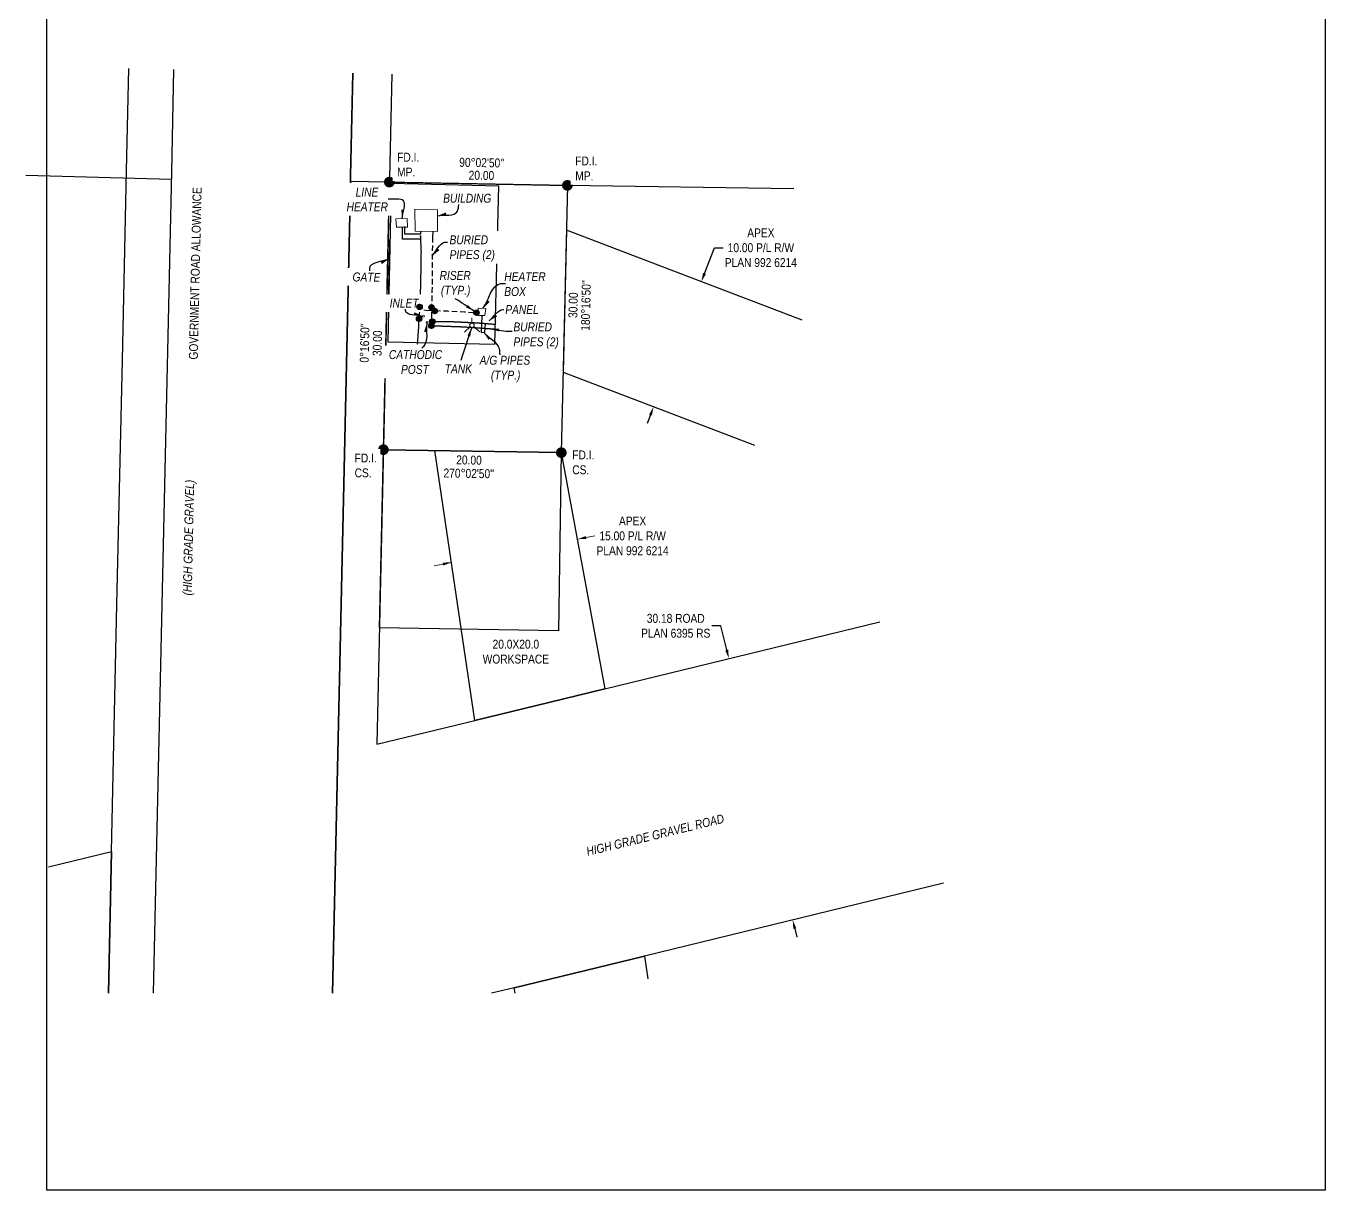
# Model space of a CAD drawing. Extents: x 388722 to 394158, y 5809937 to 5812852.
# Drawn here: x 392701 to 394158, y 5810238 to 5811544 of the extents above; entities that cross this region are included whole.
import ezdxf
from ezdxf.enums import TextEntityAlignment as Align

# ---------------------------------------------------------------- set-up
doc = ezdxf.new("R2010")
doc.units = 0
doc.header["$LTSCALE"] = 5
doc.header["$PDSIZE"] = 0.5
doc.linetypes.add('DASHDOT', pattern=[25.4, 12.7, -6.35, 0, -6.35])
doc.linetypes.add('UG_PIPE', pattern=[1.875, 1.25, -0.625])
doc.layers.get('Defpoints').update_dxf_attribs({"color": 9})
for name, color, linetype in [('AS-FENCE', 48, 'foc-FENCE'), ('AS-PHOTO', 7, 'Continuous'), ('AS-PIPE-AG', 44, 'Continuous'), ('AS-PIPE-UG', 44, 'UG_PIPE'), ('AS-SYMBOL', 7, 'Continuous'), ('C-RW', 13, 'Continuous'), ('L-BD', 7, 'Continuous'), ('L-MON', 1, 'Continuous'), ('L-ROAD-T', 7, 'Continuous'), ('L-SEC', 7, 'Continuous'), ('L-TITLEDB', 4, 'Continuous'), ('L-TITLEDB-T', 4, 'Continuous'), ('P-APEX RECON-TWS', 104, 'Continuous')]:
    doc.layers.add(name, color=color, linetype=linetype)
for name, color, linetype, lineweight in [('AS-GENERAL', 48, 'Continuous', 18), ('AS-RECON EXISTING', 151, 'DASHDOT', 40), ('C-RW-T', 13, 'Continuous', 9), ('P-APEX RECON-TWS-T', 104, 'Continuous', 9), ('T-TEXT', 48, 'Continuous', 18)]:
    doc.layers.add(name, color=color, linetype=linetype, lineweight=lineweight)
doc.styles.add('80CG', font='ARIALN.TTF', dxfattribs={"height": 10})
doc.styles.add('80L', font='ARIALN.TTF', dxfattribs={"height": 10})
doc.styles.add('80LS', font='ARIALNI.TTF', dxfattribs={"height": 10})
doc.styles.add('foc-LtypeFont', font='ARIALN.TTF', dxfattribs={"height": 7.35})
doc.linetypes.add('foc-FENCE', pattern='A,10,-1,["X",foc-LtypeFont,S=0.2,R=0,X=-0.625,Y=-0.75],-1.24', length=12.24)
doc.dimstyles.new('Compass 5 000', dxfattribs={"dimscale": 5, "dimtxt": 9, "dimasz": 2, "dimexe": 0.2, "dimexo": 0.0625, "dimgap": 0.5, "dimtad": 0, "dimtih": 1, "dimtoh": 1, "dimzin": 0, "dimdsep": 46, "dimtxsty": '80CG', "dimcen": 0.1, "dimse1": 1, "dimse2": 1, "dimclrd": 256, "dimclrt": 256, "dimaunit": 1, "dimadec": 4, "dimazin": 0, "dimtfac": 0.06, "dimtofl": 0, "dimtmove": 0, "dimatfit": 1, "dimfxl": 0.2, "dimtolj": 1, "dimtzin": 0, "dimlwd": -1, "dimarcsym": 0})
picture_1 = doc.add_image_def('image1.jpg', size_in_pixel=(1434, 1818))

# ---------------------------------------------------------------- blocks, each defined once
blk = doc.blocks.new('RISER')
h = blk.add_hatch(color=255)
h.dxf.hatch_style = 1
edge = h.paths.add_edge_path()
edge.add_arc((0, 0), 0.7, 0, 360)
blk.add_hatch(color=48).paths.add_polyline_path([(0.58, -0.15), (-0.58, -0.15, 0.774597)])
at = {"color": 48}
blk.add_line((-0.58, -0.15), (0.58, -0.15), dxfattribs=at)
blk.add_circle((0, 0), 0.6, dxfattribs=at)
blk = doc.blocks.new('fdia')
at = {"color": 255, "const_width": 1}
blk.add_lwpolyline([(-0.5, 0, 1), (0.5, 0, 1)], format="xyb", close=True, dxfattribs=at)
blk = doc.blocks.new('Fdiaa')
blk.add_blockref('fdia', (0, 0))
blk = doc.blocks.new('fdib')
at = {"color": 1, "const_width": 1.6}
blk.add_lwpolyline([(-0.4, 0, 1), (0.4, 0, 1)], format="xyb", close=True, dxfattribs=at)
at = {"color": 1}
blk.add_circle((0, 0), 0.8, dxfattribs=at)
blk = doc.blocks.new('Fdibb')
blk.add_blockref('fdib', (0, 0))
blk = doc.blocks.new('fdicc')
for name in ['Fdibb', 'Fdiaa']:
    blk.add_blockref(name, (0, 0))
blk = doc.blocks.new('FDI')
blk.add_blockref('fdicc', (0, 0))
blk = doc.blocks.new('*D459')
at = {"layer": 'Defpoints', "color": 0, "transparency": 16777216}
for p in [(393489.4, 5810834), (393442.5, 5810822.5), (393514.1, 5810529.3)]:
    blk.add_point(p, dxfattribs=at)
at = {"layer": 'L-TITLEDB-T', "color": 255, "transparency": 16777216}
for p, q in [((393480.4, 5810870.7), (393470.4, 5810870.7)), ((393487, 5810843.7), (393480.4, 5810870.7)), ((393563.4, 5810531.1), (393565.7, 5810521.4))]:
    blk.add_line(p, q, dxfattribs=at)
for points in [[(393488.6, 5810844.1), (393485.4, 5810843.3), (393489.4, 5810834)], [(393565, 5810531.5), (393561.7, 5810530.7), (393561, 5810540.8)]]:
    blk.add_solid(points, dxfattribs=at)
at = {"layer": 'L-TITLEDB-T', "color": 255, "transparency": 16777216, "insert": (393429.8, 5810870.7), "char_height": 10, "attachment_point": 5, "style": '80CG'}
blk.add_mtext('\\A1;30.18 ROAD\\PPLAN 6395 RS', dxfattribs=at)
blk = doc.blocks.new('*D460')
at = {"layer": 'C-RW-T', "color": 255, "transparency": 16777216}
for p, q in [((393329.2, 5810969.7), (393339.2, 5810971.6)), ((393168.6, 5810940), (393158.8, 5810938.2))]:
    blk.add_line(p, q, dxfattribs=at)
for points in [[(393328.9, 5810971.4), (393329.5, 5810968.1), (393319.4, 5810967.9)], [(393168.3, 5810941.7), (393169, 5810938.4), (393178.5, 5810941.9)]]:
    blk.add_solid(points, dxfattribs=at)
at = {"layer": 'Defpoints', "color": 0, "transparency": 16777216}
for p in [(393317.1, 5810980.3), (393319.4, 5810967.9), (393176.2, 5810954.3)]:
    blk.add_point(p, dxfattribs=at)
at = {"layer": 'C-RW-T', "color": 255, "transparency": 16777216, "insert": (393381.4, 5810971.6), "char_height": 10, "attachment_point": 5, "style": '80CG'}
blk.add_mtext('\\A1;APEX\\P15.00 P/L R/W\\PPLAN 992 6214', dxfattribs=at)
blk = doc.blocks.new('*D472')
at = {"layer": 'Defpoints', "color": 0, "transparency": 16777216}
for p in [(393458.5, 5811256.7), (393508.2, 5811237.8), (393454.7, 5811097.6)]:
    blk.add_point(p, dxfattribs=at)
at = {"layer": 'L-BD', "color": 255, "transparency": 16777216}
for p, q in [((393462.1, 5811266.1), (393473.1, 5811294.9)), ((393473.1, 5811294.9), (393483.1, 5811294.9)), ((393401.5, 5811107.3), (393397.9, 5811097.9))]:
    blk.add_line(p, q, dxfattribs=at)
for points in [[(393460.5, 5811266.7), (393463.7, 5811265.5), (393458.5, 5811256.7)], [(393399.9, 5811107.8), (393403, 5811106.7), (393405, 5811116.6)]]:
    blk.add_solid(points, dxfattribs=at)
at = {"layer": 'L-BD', "color": 255, "transparency": 16777216, "insert": (393525.3, 5811294.9), "char_height": 10, "attachment_point": 5, "style": '80CG'}
blk.add_mtext('\\A1;APEX\\P10.00 P/L R/W\\PPLAN 992 6214', dxfattribs=at)

msp = doc.modelspace()

# ---------------------------------------------------------------- linework, layer by layer
at = {"layer": 'AS-FENCE', "flags": 128}
msp.add_lwpolyline([(393106.746, 5811189.466), (393226.776, 5811186.576), (393231.466, 5811363.926), (393110.716, 5811366.896)], close=True, dxfattribs=at)
at = {"layer": 'AS-GENERAL', "flags": 128}
for points in [[(393137.376, 5811313.346), (393137.236, 5811338.256), (393162.436, 5811337.596), (393162.496, 5811313.156)], [(393128.816, 5811318.016), (393128.336, 5811327.576), (393115.916, 5811327.396), (393116.366, 5811317.926)], [(393216.676, 5811226.916), (393215.696, 5811218.826), (393208.266, 5811218.796), (393208.226, 5811227.146)]]:
    msp.add_lwpolyline(points, close=True, dxfattribs=at)
at = {"layer": 'AS-GENERAL', "const_width": 1, "flags": 128}
for points in [[(393108.476, 5811293.276), (393107.276, 5811241.896)], [(393107.936, 5811303.796), (393108.556, 5811293.306)]]:
    msp.add_lwpolyline(points, dxfattribs=at)
at = {"layer": 'AS-GENERAL', "flags": 128}
for points in [[(393192.626, 5811200.076), (393199.162, 5811206.244)], [(393201.046, 5811216.106), (393201.071, 5811210.361)], [(393210.116, 5811200.666), (393203.194, 5811206.226)]]:
    msp.add_lwpolyline(points, dxfattribs=at)
at = {"layer": 'AS-GENERAL'}
for points in [[(393220.391, 5811213.027), (393220.587, 5811213.027), (393220.587, 5811212.827), (393220.391, 5811212.827)], [(393227.749, 5811212.447), (393227.945, 5811212.447), (393227.945, 5811212.248), (393227.749, 5811212.248)]]:
    msp.add_lwpolyline(points, close=True, dxfattribs=at)
for centre, radius in [((393146.806, 5811218.206), 1.189), ((393150.856, 5811211.146), 0.899), ((393201.185, 5811207.807), 2.556)]:
    msp.add_circle(centre, radius, dxfattribs=at)
at = {"layer": 'AS-PIPE-AG', "flags": 128}
for points in [[(393143.356, 5811308.596), (393143.426, 5811304.466), (393123.346, 5811304.506), (393123.326, 5811317.466)], [(393143.546, 5811312.786), (393143.586, 5811310.126), (393125.686, 5811310.166), (393125.816, 5811318.666)], [(393157.326, 5811306.786), (393157.526, 5811312.826)], [(393142.356, 5811228.606), (393141.836, 5811215.126)], [(393142.006, 5811225.316), (393156.606, 5811224.406)], [(393156.196, 5811228.136), (393155.596, 5811206.916)], [(393212.076, 5811218.456), (393211.566, 5811199.976), (393215.796, 5811200.076), (393216.256, 5811209.486), (393210.776, 5811210.276)]]:
    msp.add_lwpolyline(points, dxfattribs=at)
at = {"layer": 'AS-PIPE-UG', "flags": 128}
for points in [[(393157.056, 5811306.886), (393156.646, 5811289.206), (393156.686, 5811266.926), (393156.346, 5811246.046), (393155.816, 5811228.016)], [(393159.776, 5811224.446), (393173.646, 5811223.976), (393192.976, 5811223.026), (393206.276, 5811222.086)]]:
    msp.add_lwpolyline(points, dxfattribs=at)
at = {"layer": 'AS-RECON EXISTING', "color": 240, "ltscale": 0.2, "const_width": 1.499, "flags": 128}
for points in [[(393142.376, 5811228.566), (393143.366, 5811244.926), (393143.836, 5811265.836), (393144.216, 5811291.096), (393143.406, 5811308.396)], [(393139.966, 5811186.366), (393141.206, 5811203.826), (393141.986, 5811220.476)], [(393227.996, 5811203.486), (393191.246, 5811206.086), (393155.746, 5811207.336)]]:
    msp.add_lwpolyline(points, dxfattribs=at)
at = {"layer": 'AS-RECON EXISTING', "ltscale": 0.2, "const_width": 1.499, "flags": 128}
msp.add_lwpolyline([(393156.716, 5811212.106), (393177.036, 5811211.976), (393206.806, 5811210.546), (393228.246, 5811208.836)], dxfattribs=at)
at = {"layer": 'C-RW', "color": 255, "flags": 128}
for points in [[(393108.496, 5811368.526), (393308.236, 5811364.876), (393301.446, 5811065.016), (393101.846, 5811068.316)], [(393350.406, 5810800.056), (393287.456, 5810784.776), (393204.246, 5810764.486), (393159.472, 5811067.363), (393301.446, 5811065.016)]]:
    msp.add_lwpolyline(points, close=True, dxfattribs=at)
for points in [[(393571.524, 5811213.601), (393307.096, 5811314.526), (393303.492, 5811155.363), (393518.039, 5811073.469)], [(393249.477, 5810458.471), (393248.566, 5810464.636), (393394.716, 5810500.216), (393398.488, 5810474.703)]]:
    msp.add_lwpolyline(points, dxfattribs=at)
at = {"layer": 'L-SEC', "color": 255}
for p, q in [((392866.522, 5811494.969), (392864.018, 5811379.914)), ((393067.566, 5811490.595), (393065.063, 5811375.54)), ((392700.842, 5811376.363), (392863.8, 5811371.92)), ((392864.018, 5811379.914), (392843.475, 5810458.471)), ((393065.061, 5811375.432), (393064.429, 5811347.082)), ((393064.098, 5811332.26), (393044.618, 5810458.471))]:
    msp.add_line(p, q, dxfattribs=at)
at = {"layer": 'L-SEC', "color": 255, "flags": 128}
msp.add_lwpolyline([(393562.372, 5811360.903), (393308.236, 5811364.876), (393064.925, 5811369.322)], dxfattribs=at)
at = {"layer": 'L-TITLEDB', "color": 255, "flags": 128}
for points in [[(392793.241, 5810458.471), (392796.776, 5810617.526), (392802.926, 5810894.576), (392809.036, 5811168.596), (392813.776, 5811381.296), (392816.273, 5811496.062)], [(392866.522, 5811494.969), (392864.018, 5811379.914), (392843.475, 5810458.471)], [(393064.429, 5811347.082), (393065.061, 5811375.432), (393067.566, 5811490.595)], [(393111.179, 5811489.647), (393094.528, 5810737.946), (393204.246, 5810764.486), (393287.456, 5810784.776), (393350.406, 5810800.056), (393658.597, 5810875.345)], [(393044.618, 5810458.471), (393064.098, 5811332.26)], [(392726.083, 5810600.483), (392796.776, 5810617.526), (392793.241, 5810458.471)], [(393730.244, 5810582.063), (393394.716, 5810500.216), (393248.566, 5810464.636), (393222.951, 5810458.471)]]:
    msp.add_lwpolyline(points, dxfattribs=at)
at = {"layer": 'P-APEX RECON-TWS'}
msp.add_lwpolyline([(393301.446, 5811065.016), (393298.141, 5810865.119), (393097.419, 5810868.437), (393101.846, 5811068.316)], close=True, dxfattribs=at)

# ---------------------------------------------------------------- block references
at = {"layer": 'AS-SYMBOL', "xscale": 4.9981213, "yscale": 4.9981213, "zscale": 4.9981213}
for p in [(393159.556, 5811223.846), (393206.216, 5811221.976), (393155.746, 5811207.336)]:
    msp.add_blockref('RISER', p, dxfattribs=at)
at = {"layer": 'L-MON', "xscale": 4.9981213, "yscale": 4.9981213, "zscale": 4.9981213}
for p in [(393308.236, 5811364.876), (393101.846, 5811068.316), (393301.446, 5811065.016)]:
    msp.add_blockref('FDI', p, dxfattribs=at)

# ---------------------------------------------------------------- texts
at = {"layer": 'L-BD', "color": 255, "style": '80L'}
for s, height, rotation, p in [("90°02'50''", 9.9962, 358.9531, (393212.107, 5811390.378)), ('20.00', 9.9962, 358.9531, (393211.847, 5811376.135)), ("180°16'50''", 9.99624, 88.7028, (393328.932, 5811230.143)), ('30.00', 9.9962, 88.7028, (393314.691, 5811230.465)), ("0°16'50''", 9.9962, 88.731, (393080.752, 5811188.074)), ('30.00', 9.9962, 88.731, (393094.993, 5811187.758)), ('20.00', 9.9962, 359.0528, (393197.874, 5811056.731)), ("270°02'50''", 9.99624, 359.0528, (393197.626, 5811041.738))]:
    msp.add_text(s, height=height, rotation=rotation, dxfattribs=at).set_placement(p, align=Align.MIDDLE)
at = {"layer": 'L-ROAD-T', "color": 255, "style": '80L'}
msp.add_text('GOVERNMENT ROAD ALLOWANCE', height=9.99624, rotation=88.722844, dxfattribs=at).set_placement((392890.737, 5811266.161), align=Align.MIDDLE_CENTER)
at = {"layer": 'T-TEXT', "color": 255, "style": '80LS'}
for s, rotation, p in [('(HIGH GRADE GRAVEL)', 88.722844, (392883.219, 5810969.701)), ('HIGH GRADE GRAVEL ROAD', 13.708755, (393406.739, 5810636.079))]:
    msp.add_text(s, height=9.99624, rotation=rotation, dxfattribs=at).set_placement(p, align=Align.MIDDLE_CENTER)
at = {"layer": 'T-TEXT', "char_height": 9.99624, "attachment_point": 1, "style": '80L'}
for s, width, insert in [('\\pi0.30902;{\\fArial Narrow|b0|i1|c0|p34;BUILDING}', 54.06317, (393168.531, 5811355.446)), ('\\pi0.33274;{\\fArial Narrow|b0|i1|c0|p34;RISER\\P\\pi1.8431;(TYP.)}', 35.13411, (393164.547, 5811268.851))]:
    msp.add_mtext_dynamic_manual_height_columns(s, width=width, gutter_width=50, heights=[0], dxfattribs=dict(at, insert=insert))

# ---------------------------------------------------------------- dimensions: what is measured, and where the dimension line sits
at = {"layer": 'C-RW-T', "color": 255}
dim = msp.add_linear_dim(base=(393319.392, 5810967.898), p1=(393176.19, 5810954.272), p2=(393317.099, 5810980.309), angle=10.469174, text='APEX\\P15.00 P/L R/W\\PPLAN 992 6214', dimstyle='Compass 5 000', override={"dimclrd": 255, "dimclrt": 255}, dxfattribs=at)
dim.commit()
dim.dimension.update_dxf_attribs({"geometry": '*D460', "text_midpoint": (393381.384, 5810971.552), "dimtype": 161})
at = {"layer": 'L-BD'}
dim = msp.add_linear_dim(base=(393458.532, 5811256.727), p1=(393454.746, 5811097.628), p2=(393508.23, 5811237.758), angle=69.109447, text='APEX\\P10.00 P/L R/W\\PPLAN 992 6214', dimstyle='Compass 5 000', override={"dimclrd": 255, "dimclrt": 255}, dxfattribs=at)
dim.commit()
dim.dimension.update_dxf_attribs({"geometry": '*D472', "text_midpoint": (393525.314, 5811294.881), "dimtype": 161})
at = {"layer": 'L-TITLEDB-T', "color": 255}
dim = msp.add_linear_dim(base=(393489.353, 5810834), p1=(393514.092, 5810529.336), p2=(393442.463, 5810822.545), angle=103.728162, text='30.18 ROAD\\PPLAN 6395 RS', dimstyle='Compass 5 000', override={"dimclrd": 255, "dimclrt": 255}, dxfattribs=at)
dim.commit()
dim.dimension.update_dxf_attribs({"geometry": '*D459', "text_midpoint": (393429.784, 5810870.699), "dimtype": 161})

# ---------------------------------------------------------------- pictures from other files: only their frames are drawn
at = {"layer": 'AS-PHOTO'}
image = msp.add_image(picture_1, insert=(392724.216, 5810237.736), size_in_units=(1434, 1818), dxfattribs=at)
image.dxf.flags = 7

# ---------------------------------------------------------------- leaders
at = {"layer": 'T-TEXT', "path_type": 1}
for points in [[(393162.453, 5811330.605), (393184.895, 5811335.892), (393186.596, 5811343.257)], [(393203.833, 5811223.797), (393182.495, 5811237.707)]]:
    msp.add_leader(points, dimstyle='Compass 5 000', override={"dimgap": 0.5, "dimtad": 0}, dxfattribs=at)

# ---------------------------------------------------------------- next in the draw order: texts
at = {"layer": 'L-MON', "color": 255, "char_height": 9.9962, "attachment_point": 1, "style": '80L', "bg_fill": 2}
for s, insert in [('FD.I.\\PMP.', (393317.094, 5811397.267)), ('FD.I.\\PCS.', (393069.547, 5811064.002)), ('FD.I.\\PCS.', (393313.745, 5811067.466))]:
    msp.add_mtext_dynamic_manual_height_columns(s, width=23.94038, gutter_width=50, heights=[0], dxfattribs=dict(at, insert=insert))
at = {"layer": 'P-APEX RECON-TWS-T', "insert": (393250.429, 5810841.701), "char_height": 9.99624, "attachment_point": 5, "style": '80CG', "bg_fill": 2}
msp.add_mtext('\\A1;20.0X20.0\\PWORKSPACE', dxfattribs=at)
at = {"layer": 'T-TEXT', "char_height": 9.99624, "attachment_point": 1, "style": '80L', "bg_fill": 2}
for s, width, insert in [('\\pi10.502;{\\fArial Narrow|b0|i1|c0|p34;LINE \\P\\pi0.29739;HEATER}', 46.58704, (393060.217, 5811362.394)), ('{\\fArial Narrow|b0|i1|c0|p34;BURIED \\PPIPES (2)}', 50.36603, (393176.018, 5811308.849)), ('\\pi0.33246;{\\fArial Narrow|b0|i1|c0|p34;INLET}', 33.64025, (393108.53, 5811237.815)), ('\\pi0.57948;{\\fArial Narrow|b0|i1|c0|p34;CATHODIC\\P\\pi14.149;POST}', 60.0045, (393107.427, 5811180.02)), ('\\pi0.06066;{\\fArial Narrow|b0|i1|c0|p34;A/G PIPES\\P\\pi12.696;(TYP.)}', 56.83943, (393209.78, 5811173.688))]:
    msp.add_mtext_dynamic_manual_height_columns(s, width=width, gutter_width=50, heights=[0], dxfattribs=dict(at, insert=insert))
at = {"layer": 'T-TEXT', "insert": (393066.73, 5811267.224), "char_height": 9.99624, "attachment_point": 1, "rotation": 358.953107, "style": '80L', "bg_fill": 2}
msp.add_mtext_dynamic_manual_height_columns('\\pi0.61168;{\\fArial Narrow|b0|i1|c0|p34;GATE}', width=31.80532, gutter_width=50, heights=[0], dxfattribs=at)

# ---------------------------------------------------------------- next in the draw order: block references
at = {"layer": 'AS-SYMBOL', "xscale": 4.9981213, "yscale": 4.9981213, "zscale": 4.9981213}
for p in [(393142.376, 5811228.566), (393155.816, 5811228.016), (393141.836, 5811215.126), (393156.716, 5811212.106)]:
    msp.add_blockref('RISER', p, dxfattribs=at)
at = {"layer": 'L-MON', "xscale": 4.9981213, "yscale": 4.9981213, "zscale": 4.9981213}
msp.add_blockref('FDI', (393108.496, 5811368.526), dxfattribs=at)

# ---------------------------------------------------------------- next in the draw order: texts
at = {"layer": 'T-TEXT', "char_height": 9.99624, "attachment_point": 1, "style": '80L', "bg_fill": 2}
for s, width, insert in [('{\\fArial Narrow|b0|i1|c0|p34;HEATER BOX}', 46.58704, (393237.426, 5811267.436)), ('{\\fArial Narrow|b0|i1|c0|p34;BURIED \\PPIPES (2)}', 50.36603, (393247.691, 5811211.067)), ('\\pi0.76845;{\\fArial Narrow|b0|i1|c0|p34;TANK}', 31.49836, (393169.892, 5811164.144))]:
    msp.add_mtext_dynamic_manual_height_columns(s, width=width, gutter_width=50, heights=[0], dxfattribs=dict(at, insert=insert))

# ---------------------------------------------------------------- next in the draw order: leaders
at = {"layer": 'T-TEXT', "path_type": 1}
for points in [[(393122.708, 5811327.494), (393124.358, 5811347.678), (393107.216, 5811349.53)], [(393156.652, 5811285.945), (393170.802, 5811300.99), (393173.669, 5811301.169)], [(393108.227, 5811282.597), (393086.122, 5811271.151), (393086.298, 5811269.127)], [(393145.728, 5811217.703), (393126.689, 5811224.445), (393126.547, 5811226.076)], [(393150.592, 5811210.287), (393146.548, 5811183.858), (393144.899, 5811182.354)], [(393214.133, 5811200.037), (393231.597, 5811181.528), (393232.42, 5811174.945)]]:
    msp.add_leader(points, dimstyle='Compass 5 000', override={"dimgap": 0.5, "dimtad": 0}, dxfattribs=at)

# ---------------------------------------------------------------- next in the draw order: texts
at = {"layer": 'L-MON', "color": 255, "insert": (393117.244, 5811401.508), "char_height": 9.9962, "attachment_point": 1, "style": '80L', "bg_fill": 2}
msp.add_mtext_dynamic_manual_height_columns('FD.I.\\PMP.', width=23.94038, gutter_width=50, heights=[0], dxfattribs=at)

# ---------------------------------------------------------------- next in the draw order: leaders
at = {"layer": 'T-TEXT', "path_type": 1}
for points in [[(393213.878, 5811226.992), (393233.383, 5811254.647), (393238.811, 5811254.647)], [(393200.871, 5811205.27), (393188.599, 5811168.521)], [(393221.641, 5811203.936), (393242.051, 5811201.273), (393246.136, 5811201.346)]]:
    msp.add_leader(points, dimstyle='Compass 5 000', override={"dimgap": 0.5, "dimtad": 0}, dxfattribs=at)

# ---------------------------------------------------------------- next in the draw order: texts
at = {"layer": 'T-TEXT', "insert": (393238.525, 5811230.575), "char_height": 9.99624, "attachment_point": 1, "style": '80L', "bg_fill": 2}
msp.add_mtext_dynamic_manual_height_columns('{\\fArial Narrow|b0|i1|c0|p34;PANEL}', width=37.28963, gutter_width=50, heights=[0], dxfattribs=at)

# ---------------------------------------------------------------- next in the draw order: leaders
at = {"layer": 'T-TEXT', "path_type": 1}
msp.add_leader([(393220.587, 5811212.902), (393236.529, 5811225.748), (393237.116, 5811225.748)], dimstyle='Compass 5 000', override={"dimgap": 0.5, "dimtad": 0}, dxfattribs=at)

doc.saveas('drawing.dxf')
